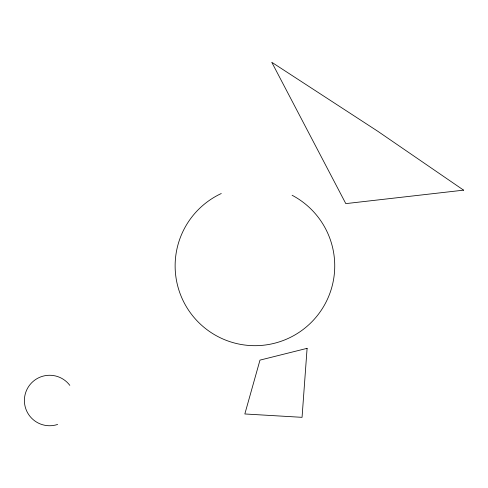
<?xml version="1.0" encoding="UTF-8"?>
<svg xmlns="http://www.w3.org/2000/svg" width="488" height="488" viewBox="0 0 488 488"><rect width="100%" height="100%" fill="white"/><g stroke="black" fill="none" stroke-linecap="round" stroke-linejoin="round"><path stroke-width="0.73" d="M57.621 424.45A25.242 25.242 0 0 1 26.681 411.006A25.242 25.242 0 0 1 36.74 378.81A25.242 25.242 0 0 1 69.827 385.361M292.105 195.261A79.806 79.806 0 0 1 315.895 317.383A79.806 79.806 0 0 1 191.516 314.327A79.806 79.806 0 0 1 221.278 193.523M307.098 348.34L302.054 417.331L244.836 413.97L259.982 360.12L307.098 348.34M463.6 190.155L345.803 203.618L271.761 62.269L377.779 131.26L463.6 190.155"/></g></svg>
